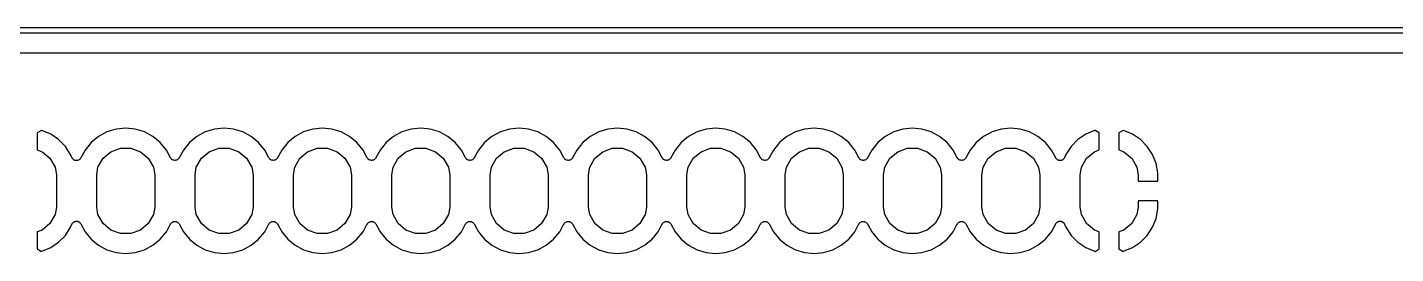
# Model space of a CAD drawing. Extents: x 92.1 to 192.1, y -135.1 to -45.9.
# Drawn here: x 113.21 to 148.55, y -51.75 to -45.92 of the extents above; entities that cross this region are included whole.
import ezdxf

# ---------------------------------------------------------------- set-up
doc = ezdxf.new("R2010")
doc.units = 0
doc.header["$MEASUREMENT"] = 0
doc.layers.add('BLACK', color=7, linetype='CONTINUOUS')

msp = doc.modelspace()

# ---------------------------------------------------------------- linework, layer by layer
at = {"layer": 'BLACK', "linetype": 'CONTINUOUS'}
for p, q in [((92.1934, -45.925), (191.801, -45.925)), ((191.725, -46.075), (92.275, -46.075)), ((100.97, -46.583), (184.03, -46.583)), ((113.569, -48.5766), (113.46, -48.6391)), ((113.46, -48.6391), (113.46, -49.0794)), ((113.581, -48.579), (113.569, -48.5766)), ((113.809, -48.6751), (113.581, -48.579)), ((114.014, -48.8141), (113.809, -48.6751)), ((115.043, -48.7341), (114.852, -48.8913)), ((115.262, -48.6172), (115.043, -48.7341)), ((115.499, -48.5453), (115.262, -48.6172)), ((115.746, -48.521), (115.499, -48.5453)), ((115.992, -48.5453), (115.746, -48.521)), ((116.229, -48.6172), (115.992, -48.5453)), ((116.448, -48.7341), (116.229, -48.6172)), ((116.639, -48.8913), (116.448, -48.7341)), ((117.583, -48.7341), (117.392, -48.8913)), ((117.802, -48.6172), (117.583, -48.7341)), ((118.039, -48.5453), (117.802, -48.6172)), ((118.286, -48.521), (118.039, -48.5453)), ((118.532, -48.5453), (118.286, -48.521)), ((118.769, -48.6172), (118.532, -48.5453)), ((118.988, -48.7341), (118.769, -48.6172)), ((119.179, -48.8913), (118.988, -48.7341)), ((120.123, -48.7341), (119.932, -48.8913)), ((120.342, -48.6172), (120.123, -48.7341)), ((120.579, -48.5453), (120.342, -48.6172)), ((120.826, -48.521), (120.579, -48.5453)), ((121.072, -48.5453), (120.826, -48.521)), ((121.309, -48.6172), (121.072, -48.5453)), ((121.528, -48.7341), (121.309, -48.6172)), ((121.719, -48.8913), (121.528, -48.7341)), ((122.663, -48.7341), (122.472, -48.8913)), ((122.882, -48.6172), (122.663, -48.7341)), ((123.119, -48.5453), (122.882, -48.6172)), ((123.366, -48.521), (123.119, -48.5453)), ((123.612, -48.5453), (123.366, -48.521)), ((123.849, -48.6172), (123.612, -48.5453)), ((124.068, -48.7341), (123.849, -48.6172)), ((124.259, -48.8913), (124.068, -48.7341)), ((125.203, -48.7341), (125.012, -48.8913)), ((125.422, -48.6172), (125.203, -48.7341)), ((125.659, -48.5453), (125.422, -48.6172)), ((125.906, -48.521), (125.659, -48.5453)), ((126.152, -48.5453), (125.906, -48.521)), ((126.389, -48.6172), (126.152, -48.5453)), ((126.608, -48.7341), (126.389, -48.6172)), ((126.799, -48.8913), (126.608, -48.7341)), ((127.743, -48.7341), (127.552, -48.8913)), ((127.962, -48.6172), (127.743, -48.7341)), ((128.199, -48.5453), (127.962, -48.6172)), ((128.446, -48.521), (128.199, -48.5453)), ((128.692, -48.5453), (128.446, -48.521)), ((128.929, -48.6172), (128.692, -48.5453)), ((129.148, -48.7341), (128.929, -48.6172)), ((129.339, -48.8913), (129.148, -48.7341)), ((130.283, -48.7341), (130.092, -48.8913)), ((130.502, -48.6172), (130.283, -48.7341)), ((130.739, -48.5453), (130.502, -48.6172)), ((130.986, -48.521), (130.739, -48.5453)), ((131.232, -48.5453), (130.986, -48.521)), ((131.469, -48.6172), (131.232, -48.5453)), ((131.688, -48.7341), (131.469, -48.6172)), ((131.879, -48.8913), (131.688, -48.7341)), ((132.823, -48.7341), (132.632, -48.8913)), ((133.042, -48.6172), (132.823, -48.7341)), ((133.279, -48.5453), (133.042, -48.6172)), ((133.526, -48.521), (133.279, -48.5453)), ((133.772, -48.5453), (133.526, -48.521)), ((134.009, -48.6172), (133.772, -48.5453)), ((134.228, -48.7341), (134.009, -48.6172)), ((134.419, -48.8913), (134.228, -48.7341)), ((135.363, -48.7341), (135.172, -48.8913)), ((135.582, -48.6172), (135.363, -48.7341)), ((135.819, -48.5453), (135.582, -48.6172)), ((136.066, -48.521), (135.819, -48.5453)), ((136.312, -48.5453), (136.066, -48.521)), ((136.549, -48.6172), (136.312, -48.5453)), ((136.768, -48.7341), (136.549, -48.6172)), ((136.959, -48.8913), (136.768, -48.7341)), ((137.903, -48.7341), (137.712, -48.8913)), ((138.122, -48.6172), (137.903, -48.7341)), ((138.359, -48.5453), (138.122, -48.6172)), ((138.606, -48.521), (138.359, -48.5453)), ((138.852, -48.5453), (138.606, -48.521)), ((139.089, -48.6172), (138.852, -48.5453)), ((139.308, -48.7341), (139.089, -48.6172)), ((139.499, -48.8913), (139.308, -48.7341)), ((140.543, -48.6751), (140.338, -48.8141)), ((140.77, -48.579), (140.543, -48.6751)), ((140.782, -48.5766), (140.77, -48.579)), ((140.892, -48.6391), (140.782, -48.5766)), ((140.892, -49.0794), (140.892, -48.6391)), ((141.509, -48.5766), (141.4, -48.6391)), ((141.4, -48.6391), (141.4, -49.0794)), ((141.521, -48.579), (141.509, -48.5766)), ((141.749, -48.6751), (141.521, -48.579)), ((141.954, -48.8141), (141.749, -48.6751)), ((113.46, -49.0794), (113.586, -49.1256)), ((114.187, -48.9903), (114.014, -48.8141)), ((114.324, -49.1972), (114.187, -48.9903)), ((114.695, -49.0828), (114.585, -49.2875)), ((114.852, -48.8913), (114.695, -49.0828)), ((115.365, -49.1256), (115.613, -49.0351)), ((115.613, -49.0351), (115.878, -49.0351)), ((115.878, -49.0351), (116.126, -49.1256)), ((116.797, -49.0828), (116.639, -48.8913)), ((116.904, -49.2829), (116.797, -49.0828)), ((117.235, -49.0828), (117.128, -49.2829)), ((117.392, -48.8913), (117.235, -49.0828)), ((117.905, -49.1256), (118.153, -49.0351)), ((118.153, -49.0351), (118.418, -49.0351)), ((118.418, -49.0351), (118.666, -49.1256)), ((119.337, -49.0828), (119.179, -48.8913)), ((119.444, -49.2829), (119.337, -49.0828)), ((119.775, -49.0828), (119.668, -49.2829)), ((119.932, -48.8913), (119.775, -49.0828)), ((120.445, -49.1256), (120.693, -49.0351)), ((120.693, -49.0351), (120.958, -49.0351)), ((120.958, -49.0351), (121.206, -49.1256)), ((121.877, -49.0828), (121.719, -48.8913)), ((121.984, -49.2829), (121.877, -49.0828)), ((122.315, -49.0828), (122.208, -49.2829)), ((122.472, -48.8913), (122.315, -49.0828)), ((122.985, -49.1256), (123.233, -49.0351)), ((123.233, -49.0351), (123.498, -49.0351)), ((123.498, -49.0351), (123.746, -49.1256)), ((124.417, -49.0828), (124.259, -48.8913)), ((124.524, -49.2829), (124.417, -49.0828)), ((124.855, -49.0828), (124.748, -49.2829)), ((125.012, -48.8913), (124.855, -49.0828)), ((125.525, -49.1256), (125.773, -49.0351)), ((125.773, -49.0351), (126.038, -49.0351)), ((126.038, -49.0351), (126.286, -49.1256)), ((126.957, -49.0828), (126.799, -48.8913)), ((127.064, -49.2829), (126.957, -49.0828)), ((127.395, -49.0828), (127.288, -49.2829)), ((127.552, -48.8913), (127.395, -49.0828)), ((128.065, -49.1256), (128.313, -49.0351)), ((128.313, -49.0351), (128.578, -49.0351)), ((128.578, -49.0351), (128.826, -49.1256)), ((129.497, -49.0828), (129.339, -48.8913)), ((129.604, -49.2829), (129.497, -49.0828)), ((129.935, -49.0828), (129.828, -49.2829)), ((130.092, -48.8913), (129.935, -49.0828)), ((130.605, -49.1256), (130.853, -49.0351)), ((130.853, -49.0351), (131.118, -49.0351)), ((131.118, -49.0351), (131.366, -49.1256)), ((132.037, -49.0828), (131.879, -48.8913)), ((132.144, -49.2829), (132.037, -49.0828)), ((132.475, -49.0828), (132.368, -49.2829)), ((132.632, -48.8913), (132.475, -49.0828)), ((133.145, -49.1256), (133.393, -49.0351)), ((133.393, -49.0351), (133.658, -49.0351)), ((133.658, -49.0351), (133.906, -49.1256)), ((134.577, -49.0828), (134.419, -48.8913)), ((134.684, -49.2829), (134.577, -49.0828)), ((135.015, -49.0828), (134.908, -49.2829)), ((135.172, -48.8913), (135.015, -49.0828)), ((135.685, -49.1256), (135.933, -49.0351)), ((135.933, -49.0351), (136.198, -49.0351)), ((136.198, -49.0351), (136.446, -49.1256)), ((137.117, -49.0828), (136.959, -48.8913)), ((137.224, -49.2829), (137.117, -49.0828)), ((137.555, -49.0828), (137.448, -49.2829)), ((137.712, -48.8913), (137.555, -49.0828)), ((138.225, -49.1256), (138.473, -49.0351)), ((138.473, -49.0351), (138.738, -49.0351)), ((138.738, -49.0351), (138.986, -49.1256)), ((139.657, -49.0828), (139.499, -48.8913)), ((139.766, -49.2875), (139.657, -49.0828)), ((140.164, -48.9903), (140.028, -49.1972)), ((140.338, -48.8141), (140.164, -48.9903)), ((140.765, -49.1256), (140.892, -49.0794)), ((141.4, -49.0794), (141.526, -49.1256)), ((142.127, -48.9903), (141.954, -48.8141)), ((142.264, -49.1972), (142.127, -48.9903)), ((113.586, -49.1256), (113.789, -49.2956)), ((113.789, -49.2956), (113.921, -49.5246)), ((114.355, -49.2755), (114.324, -49.1972)), ((114.361, -49.2847), (114.355, -49.2755)), ((114.365, -49.2947), (114.361, -49.2847)), ((114.373, -49.3032), (114.365, -49.2947)), ((114.379, -49.3128), (114.373, -49.3032)), ((114.387, -49.3195), (114.379, -49.3128)), ((114.395, -49.3276), (114.387, -49.3195)), ((114.405, -49.3329), (114.395, -49.3276)), ((114.414, -49.3399), (114.405, -49.3329)), ((114.424, -49.3433), (114.414, -49.3399)), ((114.434, -49.3484), (114.424, -49.3433)), ((114.445, -49.35), (114.434, -49.3484)), ((114.456, -49.3535), (114.445, -49.35)), ((114.467, -49.3531), (114.456, -49.3535)), ((114.477, -49.3546), (114.467, -49.3531)), ((114.488, -49.3523), (114.477, -49.3546)), ((114.5, -49.3519), (114.488, -49.3523)), ((114.51, -49.3478), (114.5, -49.3519)), ((114.52, -49.3455), (114.51, -49.3478)), ((114.53, -49.3395), (114.52, -49.3455)), ((114.541, -49.3352), (114.53, -49.3395)), ((114.549, -49.328), (114.541, -49.3352)), ((114.558, -49.3222), (114.549, -49.328)), ((114.565, -49.3133), (114.558, -49.3222)), ((114.573, -49.3057), (114.565, -49.3133)), ((114.578, -49.2961), (114.573, -49.3057)), ((114.585, -49.2875), (114.578, -49.2961)), ((115.03, -49.5246), (115.162, -49.2956)), ((115.162, -49.2956), (115.365, -49.1256)), ((116.126, -49.1256), (116.329, -49.2956)), ((116.329, -49.2956), (116.461, -49.5246)), ((116.906, -49.2862), (116.904, -49.2829)), ((116.908, -49.2901), (116.906, -49.2862)), ((116.92, -49.3035), (116.908, -49.2901)), ((116.931, -49.3176), (116.92, -49.3035)), ((116.934, -49.3198), (116.931, -49.3176)), ((116.937, -49.3229), (116.934, -49.3198)), ((116.953, -49.3314), (116.937, -49.3229)), ((116.968, -49.3409), (116.953, -49.3314)), ((116.972, -49.3417), (116.968, -49.3409)), ((116.976, -49.3437), (116.972, -49.3417)), ((116.994, -49.3463), (116.976, -49.3437)), ((117.011, -49.35), (116.994, -49.3463)), ((117.016, -49.3494), (117.011, -49.35)), ((117.02, -49.35), (117.016, -49.3494)), ((117.037, -49.3463), (117.02, -49.35)), ((117.055, -49.3437), (117.037, -49.3463)), ((117.059, -49.3417), (117.055, -49.3437)), ((117.063, -49.3409), (117.059, -49.3417)), ((117.078, -49.3314), (117.063, -49.3409)), ((117.094, -49.3229), (117.078, -49.3314)), ((117.097, -49.3198), (117.094, -49.3229)), ((117.1, -49.3176), (117.097, -49.3198)), ((117.111, -49.3035), (117.1, -49.3176)), ((117.123, -49.2901), (117.111, -49.3035)), ((117.125, -49.2862), (117.123, -49.2901)), ((117.128, -49.2829), (117.125, -49.2862)), ((117.57, -49.5246), (117.702, -49.2956)), ((117.702, -49.2956), (117.905, -49.1256)), ((118.666, -49.1256), (118.869, -49.2956)), ((118.869, -49.2956), (119.001, -49.5246)), ((119.446, -49.2862), (119.444, -49.2829)), ((119.448, -49.2901), (119.446, -49.2862)), ((119.46, -49.3035), (119.448, -49.2901)), ((119.471, -49.3176), (119.46, -49.3035)), ((119.474, -49.3198), (119.471, -49.3176)), ((119.477, -49.3229), (119.474, -49.3198)), ((119.493, -49.3314), (119.477, -49.3229)), ((119.508, -49.3409), (119.493, -49.3314)), ((119.512, -49.3417), (119.508, -49.3409)), ((119.516, -49.3437), (119.512, -49.3417)), ((119.534, -49.3463), (119.516, -49.3437)), ((119.551, -49.35), (119.534, -49.3463)), ((119.556, -49.3494), (119.551, -49.35)), ((119.56, -49.35), (119.556, -49.3494)), ((119.577, -49.3463), (119.56, -49.35)), ((119.595, -49.3437), (119.577, -49.3463)), ((119.599, -49.3417), (119.595, -49.3437)), ((119.603, -49.3409), (119.599, -49.3417)), ((119.618, -49.3314), (119.603, -49.3409)), ((119.634, -49.3229), (119.618, -49.3314)), ((119.637, -49.3198), (119.634, -49.3229)), ((119.64, -49.3176), (119.637, -49.3198)), ((119.651, -49.3035), (119.64, -49.3176)), ((119.663, -49.2901), (119.651, -49.3035)), ((119.665, -49.2862), (119.663, -49.2901)), ((119.668, -49.2829), (119.665, -49.2862)), ((120.11, -49.5246), (120.242, -49.2956)), ((120.242, -49.2956), (120.445, -49.1256)), ((121.206, -49.1256), (121.409, -49.2956)), ((121.409, -49.2956), (121.541, -49.5246)), ((121.986, -49.2862), (121.984, -49.2829)), ((121.988, -49.2901), (121.986, -49.2862)), ((122, -49.3035), (121.988, -49.2901)), ((122.011, -49.3176), (122, -49.3035)), ((122.014, -49.3198), (122.011, -49.3176)), ((122.017, -49.3229), (122.014, -49.3198)), ((122.033, -49.3314), (122.017, -49.3229)), ((122.048, -49.3409), (122.033, -49.3314)), ((122.052, -49.3417), (122.048, -49.3409)), ((122.056, -49.3437), (122.052, -49.3417)), ((122.074, -49.3463), (122.056, -49.3437)), ((122.091, -49.35), (122.074, -49.3463)), ((122.096, -49.3494), (122.091, -49.35)), ((122.1, -49.35), (122.096, -49.3494)), ((122.117, -49.3463), (122.1, -49.35)), ((122.135, -49.3437), (122.117, -49.3463)), ((122.139, -49.3417), (122.135, -49.3437)), ((122.143, -49.3409), (122.139, -49.3417)), ((122.158, -49.3314), (122.143, -49.3409)), ((122.174, -49.3229), (122.158, -49.3314)), ((122.177, -49.3198), (122.174, -49.3229)), ((122.18, -49.3176), (122.177, -49.3198)), ((122.191, -49.3035), (122.18, -49.3176)), ((122.203, -49.2901), (122.191, -49.3035)), ((122.205, -49.2862), (122.203, -49.2901)), ((122.208, -49.2829), (122.205, -49.2862)), ((122.65, -49.5246), (122.782, -49.2956)), ((122.782, -49.2956), (122.985, -49.1256)), ((123.746, -49.1256), (123.949, -49.2956)), ((123.949, -49.2956), (124.081, -49.5246)), ((124.526, -49.2862), (124.524, -49.2829)), ((124.528, -49.2901), (124.526, -49.2862)), ((124.54, -49.3035), (124.528, -49.2901)), ((124.551, -49.3176), (124.54, -49.3035)), ((124.554, -49.3198), (124.551, -49.3176)), ((124.557, -49.3229), (124.554, -49.3198)), ((124.573, -49.3314), (124.557, -49.3229)), ((124.588, -49.3409), (124.573, -49.3314)), ((124.592, -49.3417), (124.588, -49.3409)), ((124.596, -49.3437), (124.592, -49.3417)), ((124.614, -49.3463), (124.596, -49.3437)), ((124.631, -49.35), (124.614, -49.3463)), ((124.636, -49.3494), (124.631, -49.35)), ((124.64, -49.35), (124.636, -49.3494)), ((124.657, -49.3463), (124.64, -49.35)), ((124.675, -49.3437), (124.657, -49.3463)), ((124.679, -49.3417), (124.675, -49.3437)), ((124.683, -49.3409), (124.679, -49.3417)), ((124.698, -49.3314), (124.683, -49.3409)), ((124.714, -49.3229), (124.698, -49.3314)), ((124.717, -49.3198), (124.714, -49.3229)), ((124.72, -49.3176), (124.717, -49.3198)), ((124.731, -49.3035), (124.72, -49.3176)), ((124.743, -49.2901), (124.731, -49.3035)), ((124.745, -49.2862), (124.743, -49.2901)), ((124.748, -49.2829), (124.745, -49.2862)), ((125.19, -49.5246), (125.322, -49.2956)), ((125.322, -49.2956), (125.525, -49.1256)), ((126.286, -49.1256), (126.489, -49.2956)), ((126.489, -49.2956), (126.621, -49.5246)), ((127.066, -49.2862), (127.064, -49.2829)), ((127.068, -49.2901), (127.066, -49.2862)), ((127.08, -49.3035), (127.068, -49.2901)), ((127.091, -49.3176), (127.08, -49.3035)), ((127.094, -49.3198), (127.091, -49.3176)), ((127.097, -49.3229), (127.094, -49.3198)), ((127.113, -49.3314), (127.097, -49.3229)), ((127.128, -49.3409), (127.113, -49.3314)), ((127.132, -49.3417), (127.128, -49.3409)), ((127.136, -49.3437), (127.132, -49.3417)), ((127.154, -49.3463), (127.136, -49.3437)), ((127.171, -49.35), (127.154, -49.3463)), ((127.176, -49.3494), (127.171, -49.35)), ((127.18, -49.35), (127.176, -49.3494)), ((127.197, -49.3463), (127.18, -49.35)), ((127.215, -49.3437), (127.197, -49.3463)), ((127.219, -49.3417), (127.215, -49.3437)), ((127.223, -49.3409), (127.219, -49.3417)), ((127.238, -49.3314), (127.223, -49.3409)), ((127.254, -49.3229), (127.238, -49.3314)), ((127.257, -49.3198), (127.254, -49.3229)), ((127.26, -49.3176), (127.257, -49.3198)), ((127.271, -49.3035), (127.26, -49.3176)), ((127.283, -49.2901), (127.271, -49.3035)), ((127.285, -49.2862), (127.283, -49.2901)), ((127.288, -49.2829), (127.285, -49.2862)), ((127.73, -49.5246), (127.862, -49.2956)), ((127.862, -49.2956), (128.065, -49.1256)), ((128.826, -49.1256), (129.029, -49.2956)), ((129.029, -49.2956), (129.161, -49.5246)), ((129.606, -49.2862), (129.604, -49.2829)), ((129.608, -49.2901), (129.606, -49.2862)), ((129.62, -49.3035), (129.608, -49.2901)), ((129.631, -49.3176), (129.62, -49.3035)), ((129.634, -49.3198), (129.631, -49.3176)), ((129.637, -49.3229), (129.634, -49.3198)), ((129.653, -49.3314), (129.637, -49.3229)), ((129.668, -49.3409), (129.653, -49.3314)), ((129.672, -49.3417), (129.668, -49.3409)), ((129.676, -49.3437), (129.672, -49.3417)), ((129.694, -49.3463), (129.676, -49.3437)), ((129.711, -49.35), (129.694, -49.3463)), ((129.716, -49.3494), (129.711, -49.35)), ((129.72, -49.35), (129.716, -49.3494)), ((129.737, -49.3463), (129.72, -49.35)), ((129.755, -49.3437), (129.737, -49.3463)), ((129.759, -49.3417), (129.755, -49.3437)), ((129.763, -49.3409), (129.759, -49.3417)), ((129.778, -49.3314), (129.763, -49.3409)), ((129.794, -49.3229), (129.778, -49.3314)), ((129.797, -49.3198), (129.794, -49.3229)), ((129.8, -49.3176), (129.797, -49.3198)), ((129.811, -49.3035), (129.8, -49.3176)), ((129.823, -49.2901), (129.811, -49.3035)), ((129.825, -49.2862), (129.823, -49.2901)), ((129.828, -49.2829), (129.825, -49.2862)), ((130.27, -49.5246), (130.402, -49.2956)), ((130.402, -49.2956), (130.605, -49.1256)), ((131.366, -49.1256), (131.569, -49.2956)), ((131.569, -49.2956), (131.701, -49.5246)), ((132.146, -49.2862), (132.144, -49.2829)), ((132.148, -49.2901), (132.146, -49.2862)), ((132.16, -49.3035), (132.148, -49.2901)), ((132.171, -49.3176), (132.16, -49.3035)), ((132.174, -49.3198), (132.171, -49.3176)), ((132.177, -49.3229), (132.174, -49.3198)), ((132.193, -49.3314), (132.177, -49.3229)), ((132.208, -49.3409), (132.193, -49.3314)), ((132.212, -49.3417), (132.208, -49.3409)), ((132.216, -49.3437), (132.212, -49.3417)), ((132.234, -49.3463), (132.216, -49.3437)), ((132.251, -49.35), (132.234, -49.3463)), ((132.256, -49.3494), (132.251, -49.35)), ((132.26, -49.35), (132.256, -49.3494)), ((132.277, -49.3463), (132.26, -49.35)), ((132.295, -49.3437), (132.277, -49.3463)), ((132.299, -49.3417), (132.295, -49.3437)), ((132.303, -49.3409), (132.299, -49.3417)), ((132.318, -49.3314), (132.303, -49.3409)), ((132.334, -49.3229), (132.318, -49.3314)), ((132.337, -49.3198), (132.334, -49.3229)), ((132.34, -49.3176), (132.337, -49.3198)), ((132.351, -49.3035), (132.34, -49.3176)), ((132.363, -49.2901), (132.351, -49.3035)), ((132.365, -49.2862), (132.363, -49.2901)), ((132.368, -49.2829), (132.365, -49.2862)), ((132.81, -49.5246), (132.942, -49.2956)), ((132.942, -49.2956), (133.145, -49.1256)), ((133.906, -49.1256), (134.109, -49.2956)), ((134.109, -49.2956), (134.241, -49.5246)), ((134.686, -49.2862), (134.684, -49.2829)), ((134.688, -49.2901), (134.686, -49.2862)), ((134.7, -49.3035), (134.688, -49.2901)), ((134.711, -49.3176), (134.7, -49.3035)), ((134.714, -49.3198), (134.711, -49.3176)), ((134.717, -49.3229), (134.714, -49.3198)), ((134.733, -49.3314), (134.717, -49.3229)), ((134.748, -49.3409), (134.733, -49.3314)), ((134.752, -49.3417), (134.748, -49.3409)), ((134.756, -49.3437), (134.752, -49.3417)), ((134.774, -49.3463), (134.756, -49.3437)), ((134.791, -49.35), (134.774, -49.3463)), ((134.796, -49.3494), (134.791, -49.35)), ((134.8, -49.35), (134.796, -49.3494)), ((134.817, -49.3463), (134.8, -49.35)), ((134.835, -49.3437), (134.817, -49.3463)), ((134.839, -49.3417), (134.835, -49.3437)), ((134.843, -49.3409), (134.839, -49.3417)), ((134.858, -49.3314), (134.843, -49.3409)), ((134.874, -49.3229), (134.858, -49.3314)), ((134.877, -49.3198), (134.874, -49.3229)), ((134.88, -49.3176), (134.877, -49.3198)), ((134.891, -49.3035), (134.88, -49.3176)), ((134.903, -49.2901), (134.891, -49.3035)), ((134.905, -49.2862), (134.903, -49.2901)), ((134.908, -49.2829), (134.905, -49.2862)), ((135.35, -49.5246), (135.482, -49.2956)), ((135.482, -49.2956), (135.685, -49.1256)), ((136.446, -49.1256), (136.649, -49.2956)), ((136.649, -49.2956), (136.781, -49.5246)), ((137.226, -49.2862), (137.224, -49.2829)), ((137.228, -49.2901), (137.226, -49.2862)), ((137.24, -49.3035), (137.228, -49.2901)), ((137.251, -49.3176), (137.24, -49.3035)), ((137.254, -49.3198), (137.251, -49.3176)), ((137.257, -49.3229), (137.254, -49.3198)), ((137.273, -49.3314), (137.257, -49.3229)), ((137.288, -49.3409), (137.273, -49.3314)), ((137.292, -49.3417), (137.288, -49.3409)), ((137.296, -49.3437), (137.292, -49.3417)), ((137.314, -49.3463), (137.296, -49.3437)), ((137.331, -49.35), (137.314, -49.3463)), ((137.336, -49.3494), (137.331, -49.35)), ((137.34, -49.35), (137.336, -49.3494)), ((137.357, -49.3463), (137.34, -49.35)), ((137.375, -49.3437), (137.357, -49.3463)), ((137.379, -49.3417), (137.375, -49.3437)), ((137.383, -49.3409), (137.379, -49.3417)), ((137.398, -49.3314), (137.383, -49.3409)), ((137.414, -49.3229), (137.398, -49.3314)), ((137.417, -49.3198), (137.414, -49.3229)), ((137.42, -49.3176), (137.417, -49.3198)), ((137.431, -49.3035), (137.42, -49.3176)), ((137.443, -49.2901), (137.431, -49.3035)), ((137.445, -49.2862), (137.443, -49.2901)), ((137.448, -49.2829), (137.445, -49.2862)), ((137.89, -49.5246), (138.022, -49.2956)), ((138.022, -49.2956), (138.225, -49.1256)), ((138.986, -49.1256), (139.189, -49.2956)), ((139.189, -49.2956), (139.321, -49.5246)), ((139.773, -49.2961), (139.766, -49.2875)), ((139.778, -49.3057), (139.773, -49.2961)), ((139.786, -49.3133), (139.778, -49.3057)), ((139.793, -49.3222), (139.786, -49.3133)), ((139.803, -49.328), (139.793, -49.3222)), ((139.811, -49.3352), (139.803, -49.328)), ((139.821, -49.3395), (139.811, -49.3352)), ((139.831, -49.3455), (139.821, -49.3395)), ((139.841, -49.3478), (139.831, -49.3455)), ((139.851, -49.3519), (139.841, -49.3478)), ((139.863, -49.3523), (139.851, -49.3519)), ((139.874, -49.3546), (139.863, -49.3523)), ((139.885, -49.3531), (139.874, -49.3546)), ((139.896, -49.3535), (139.885, -49.3531)), ((139.906, -49.35), (139.896, -49.3535)), ((139.918, -49.3484), (139.906, -49.35)), ((139.927, -49.3433), (139.918, -49.3484)), ((139.937, -49.3399), (139.927, -49.3433)), ((139.946, -49.3329), (139.937, -49.3399)), ((139.956, -49.3276), (139.946, -49.3329)), ((139.964, -49.3195), (139.956, -49.3276)), ((139.972, -49.3128), (139.964, -49.3195)), ((139.978, -49.3032), (139.972, -49.3128)), ((139.986, -49.2947), (139.978, -49.3032)), ((139.99, -49.2847), (139.986, -49.2947)), ((139.996, -49.2755), (139.99, -49.2847)), ((140.028, -49.1972), (139.996, -49.2755)), ((140.43, -49.5246), (140.562, -49.2956)), ((140.562, -49.2956), (140.765, -49.1256)), ((141.526, -49.1256), (141.729, -49.2956)), ((141.729, -49.2956), (141.861, -49.5246)), ((142.357, -49.4266), (142.264, -49.1972)), ((142.404, -49.6702), (142.357, -49.4266)), ((113.921, -49.5246), (113.956, -49.7195)), ((113.956, -49.7195), (113.956, -50.5507)), ((114.996, -49.7195), (115.03, -49.5246)), ((114.996, -50.5507), (114.996, -49.7195)), ((116.461, -49.5246), (116.496, -49.7195)), ((116.496, -49.7195), (116.496, -50.5507)), ((117.536, -49.7195), (117.57, -49.5246)), ((117.536, -50.5507), (117.536, -49.7195)), ((119.001, -49.5246), (119.036, -49.7195)), ((119.036, -49.7195), (119.036, -50.5507)), ((120.076, -49.7195), (120.11, -49.5246)), ((120.076, -50.5507), (120.076, -49.7195)), ((121.541, -49.5246), (121.576, -49.7195)), ((121.576, -49.7195), (121.576, -50.5507)), ((122.616, -49.7195), (122.65, -49.5246)), ((122.616, -50.5507), (122.616, -49.7195)), ((124.081, -49.5246), (124.116, -49.7195)), ((124.116, -49.7195), (124.116, -50.5507)), ((125.156, -49.7195), (125.19, -49.5246)), ((125.156, -50.5507), (125.156, -49.7195)), ((126.621, -49.5246), (126.656, -49.7195)), ((126.656, -49.7195), (126.656, -50.5507)), ((127.696, -49.7195), (127.73, -49.5246)), ((127.696, -50.5507), (127.696, -49.7195)), ((129.161, -49.5246), (129.196, -49.7195)), ((129.196, -49.7195), (129.196, -50.5507)), ((130.236, -49.7195), (130.27, -49.5246)), ((130.236, -50.5507), (130.236, -49.7195)), ((131.701, -49.5246), (131.736, -49.7195)), ((131.736, -49.7195), (131.736, -50.5507)), ((132.776, -49.7195), (132.81, -49.5246)), ((132.776, -50.5507), (132.776, -49.7195)), ((134.241, -49.5246), (134.276, -49.7195)), ((134.276, -49.7195), (134.276, -50.5507)), ((135.316, -49.7195), (135.35, -49.5246)), ((135.316, -50.5507), (135.316, -49.7195)), ((136.781, -49.5246), (136.816, -49.7195)), ((136.816, -49.7195), (136.816, -50.5507)), ((137.856, -49.7195), (137.89, -49.5246)), ((137.856, -50.5507), (137.856, -49.7195)), ((139.321, -49.5246), (139.356, -49.7195)), ((139.356, -49.7195), (139.356, -50.5507)), ((140.396, -49.7195), (140.43, -49.5246)), ((140.396, -50.5507), (140.396, -49.7195)), ((141.861, -49.5246), (141.896, -49.7195)), ((141.896, -49.7195), (141.896, -49.8811)), ((142.404, -49.8811), (142.404, -49.6702)), ((141.896, -49.8811), (142.404, -49.8811)), ((141.896, -50.3891), (141.896, -50.5507)), ((142.404, -50.3891), (141.896, -50.3891)), ((142.404, -50.6), (142.404, -50.3891)), ((113.921, -50.7456), (113.789, -50.9746)), ((113.956, -50.5507), (113.921, -50.7456)), ((115.03, -50.7456), (114.996, -50.5507)), ((115.162, -50.9746), (115.03, -50.7456)), ((116.461, -50.7456), (116.329, -50.9746)), ((116.496, -50.5507), (116.461, -50.7456)), ((117.57, -50.7456), (117.536, -50.5507)), ((117.702, -50.9746), (117.57, -50.7456)), ((119.001, -50.7456), (118.869, -50.9746)), ((119.036, -50.5507), (119.001, -50.7456)), ((120.11, -50.7456), (120.076, -50.5507)), ((120.242, -50.9746), (120.11, -50.7456)), ((121.541, -50.7456), (121.409, -50.9746)), ((121.576, -50.5507), (121.541, -50.7456)), ((122.65, -50.7456), (122.616, -50.5507)), ((122.782, -50.9746), (122.65, -50.7456)), ((124.081, -50.7456), (123.949, -50.9746)), ((124.116, -50.5507), (124.081, -50.7456)), ((125.19, -50.7456), (125.156, -50.5507)), ((125.322, -50.9746), (125.19, -50.7456)), ((126.621, -50.7456), (126.489, -50.9746)), ((126.656, -50.5507), (126.621, -50.7456)), ((127.73, -50.7456), (127.696, -50.5507)), ((127.862, -50.9746), (127.73, -50.7456)), ((129.161, -50.7456), (129.029, -50.9746)), ((129.196, -50.5507), (129.161, -50.7456)), ((130.27, -50.7456), (130.236, -50.5507)), ((130.402, -50.9746), (130.27, -50.7456)), ((131.701, -50.7456), (131.569, -50.9746)), ((131.736, -50.5507), (131.701, -50.7456)), ((132.81, -50.7456), (132.776, -50.5507)), ((132.942, -50.9746), (132.81, -50.7456)), ((134.241, -50.7456), (134.109, -50.9746)), ((134.276, -50.5507), (134.241, -50.7456)), ((135.35, -50.7456), (135.316, -50.5507)), ((135.482, -50.9746), (135.35, -50.7456)), ((136.781, -50.7456), (136.649, -50.9746)), ((136.816, -50.5507), (136.781, -50.7456)), ((137.89, -50.7456), (137.856, -50.5507)), ((138.022, -50.9746), (137.89, -50.7456)), ((139.321, -50.7456), (139.189, -50.9746)), ((139.356, -50.5507), (139.321, -50.7456)), ((140.43, -50.7456), (140.396, -50.5507)), ((140.562, -50.9746), (140.43, -50.7456)), ((141.861, -50.7456), (141.729, -50.9746)), ((141.896, -50.5507), (141.861, -50.7456)), ((142.264, -51.073), (142.357, -50.8436)), ((142.357, -50.8436), (142.404, -50.6)), ((113.586, -51.1446), (113.46, -51.1908)), ((113.46, -51.1908), (113.46, -51.6311)), ((113.789, -50.9746), (113.586, -51.1446)), ((114.187, -51.2799), (114.324, -51.073)), ((114.324, -51.073), (114.355, -50.9947)), ((114.355, -50.9947), (114.361, -50.9855)), ((114.361, -50.9855), (114.365, -50.9755)), ((114.365, -50.9755), (114.373, -50.967)), ((114.373, -50.967), (114.379, -50.9574)), ((114.379, -50.9574), (114.387, -50.9507)), ((114.387, -50.9507), (114.395, -50.9426)), ((114.395, -50.9426), (114.405, -50.9373)), ((114.405, -50.9373), (114.414, -50.9303)), ((114.414, -50.9303), (114.424, -50.9269)), ((114.424, -50.9269), (114.434, -50.9218)), ((114.434, -50.9218), (114.445, -50.9202)), ((114.445, -50.9202), (114.456, -50.9167)), ((114.456, -50.9167), (114.467, -50.9171)), ((114.467, -50.9171), (114.477, -50.9156)), ((114.477, -50.9156), (114.488, -50.9179)), ((114.488, -50.9179), (114.5, -50.9184)), ((114.5, -50.9184), (114.51, -50.9224)), ((114.51, -50.9224), (114.52, -50.9247)), ((114.52, -50.9247), (114.53, -50.9307)), ((114.53, -50.9307), (114.541, -50.935)), ((114.541, -50.935), (114.549, -50.9422)), ((114.549, -50.9422), (114.558, -50.948)), ((114.558, -50.948), (114.565, -50.9569)), ((114.565, -50.9569), (114.573, -50.9645)), ((114.573, -50.9645), (114.578, -50.9741)), ((114.578, -50.9741), (114.585, -50.9827)), ((114.585, -50.9827), (114.695, -51.1874)), ((114.695, -51.1874), (114.852, -51.3789)), ((115.365, -51.1446), (115.162, -50.9746)), ((115.613, -51.2351), (115.365, -51.1446)), ((115.878, -51.2351), (115.613, -51.2351)), ((116.126, -51.1446), (115.878, -51.2351)), ((116.329, -50.9746), (116.126, -51.1446)), ((116.639, -51.3789), (116.797, -51.1874)), ((116.797, -51.1874), (116.904, -50.9873)), ((116.904, -50.9873), (116.906, -50.984)), ((116.906, -50.984), (116.908, -50.9801)), ((116.908, -50.9801), (116.92, -50.9667)), ((116.92, -50.9667), (116.931, -50.9526)), ((116.931, -50.9526), (116.934, -50.9504)), ((116.934, -50.9504), (116.937, -50.9473)), ((116.937, -50.9473), (116.953, -50.9388)), ((116.953, -50.9388), (116.968, -50.9293)), ((116.968, -50.9293), (116.972, -50.9285)), ((116.972, -50.9285), (116.976, -50.9265)), ((116.976, -50.9265), (116.994, -50.9239)), ((116.994, -50.9239), (117.011, -50.9202)), ((117.011, -50.9202), (117.016, -50.9208)), ((117.016, -50.9208), (117.02, -50.9202)), ((117.02, -50.9202), (117.037, -50.9239)), ((117.037, -50.9239), (117.055, -50.9265)), ((117.055, -50.9265), (117.059, -50.9285)), ((117.059, -50.9285), (117.063, -50.9293)), ((117.063, -50.9293), (117.078, -50.9388)), ((117.078, -50.9388), (117.094, -50.9473)), ((117.094, -50.9473), (117.097, -50.9504)), ((117.097, -50.9504), (117.1, -50.9526)), ((117.1, -50.9526), (117.111, -50.9667)), ((117.111, -50.9667), (117.123, -50.9801)), ((117.123, -50.9801), (117.125, -50.984)), ((117.125, -50.984), (117.128, -50.9873)), ((117.128, -50.9873), (117.235, -51.1874)), ((117.235, -51.1874), (117.392, -51.3789)), ((117.905, -51.1446), (117.702, -50.9746)), ((118.153, -51.2351), (117.905, -51.1446)), ((118.418, -51.2351), (118.153, -51.2351)), ((118.666, -51.1446), (118.418, -51.2351)), ((118.869, -50.9746), (118.666, -51.1446)), ((119.179, -51.3789), (119.337, -51.1874)), ((119.337, -51.1874), (119.444, -50.9873)), ((119.444, -50.9873), (119.446, -50.984)), ((119.446, -50.984), (119.448, -50.9801)), ((119.448, -50.9801), (119.46, -50.9667)), ((119.46, -50.9667), (119.471, -50.9526)), ((119.471, -50.9526), (119.474, -50.9504)), ((119.474, -50.9504), (119.477, -50.9473)), ((119.477, -50.9473), (119.493, -50.9388)), ((119.493, -50.9388), (119.508, -50.9293)), ((119.508, -50.9293), (119.512, -50.9285)), ((119.512, -50.9285), (119.516, -50.9265)), ((119.516, -50.9265), (119.534, -50.9239)), ((119.534, -50.9239), (119.551, -50.9202)), ((119.551, -50.9202), (119.556, -50.9208)), ((119.556, -50.9208), (119.56, -50.9202)), ((119.56, -50.9202), (119.577, -50.9239)), ((119.577, -50.9239), (119.595, -50.9265)), ((119.595, -50.9265), (119.599, -50.9285)), ((119.599, -50.9285), (119.603, -50.9293)), ((119.603, -50.9293), (119.618, -50.9388)), ((119.618, -50.9388), (119.634, -50.9473)), ((119.634, -50.9473), (119.637, -50.9504)), ((119.637, -50.9504), (119.64, -50.9526)), ((119.64, -50.9526), (119.651, -50.9667)), ((119.651, -50.9667), (119.663, -50.9801)), ((119.663, -50.9801), (119.665, -50.984)), ((119.665, -50.984), (119.668, -50.9873)), ((119.668, -50.9873), (119.775, -51.1874)), ((119.775, -51.1874), (119.932, -51.3789)), ((120.445, -51.1446), (120.242, -50.9746)), ((120.693, -51.2351), (120.445, -51.1446)), ((120.958, -51.2351), (120.693, -51.2351)), ((121.206, -51.1446), (120.958, -51.2351)), ((121.409, -50.9746), (121.206, -51.1446)), ((121.719, -51.3789), (121.877, -51.1874)), ((121.877, -51.1874), (121.984, -50.9873)), ((121.984, -50.9873), (121.986, -50.984)), ((121.986, -50.984), (121.988, -50.9801)), ((121.988, -50.9801), (122, -50.9667)), ((122, -50.9667), (122.011, -50.9526)), ((122.011, -50.9526), (122.014, -50.9504)), ((122.014, -50.9504), (122.017, -50.9473)), ((122.017, -50.9473), (122.033, -50.9388)), ((122.033, -50.9388), (122.048, -50.9293)), ((122.048, -50.9293), (122.052, -50.9285)), ((122.052, -50.9285), (122.056, -50.9265)), ((122.056, -50.9265), (122.074, -50.9239)), ((122.074, -50.9239), (122.091, -50.9202)), ((122.091, -50.9202), (122.096, -50.9208)), ((122.096, -50.9208), (122.1, -50.9202)), ((122.1, -50.9202), (122.117, -50.9239)), ((122.117, -50.9239), (122.135, -50.9265)), ((122.135, -50.9265), (122.139, -50.9285)), ((122.139, -50.9285), (122.143, -50.9293)), ((122.143, -50.9293), (122.158, -50.9388)), ((122.158, -50.9388), (122.174, -50.9473)), ((122.174, -50.9473), (122.177, -50.9504)), ((122.177, -50.9504), (122.18, -50.9526)), ((122.18, -50.9526), (122.191, -50.9667)), ((122.191, -50.9667), (122.203, -50.9801)), ((122.203, -50.9801), (122.205, -50.984)), ((122.205, -50.984), (122.208, -50.9873)), ((122.208, -50.9873), (122.315, -51.1874)), ((122.315, -51.1874), (122.472, -51.3789)), ((122.985, -51.1446), (122.782, -50.9746)), ((123.233, -51.2351), (122.985, -51.1446)), ((123.498, -51.2351), (123.233, -51.2351)), ((123.746, -51.1446), (123.498, -51.2351)), ((123.949, -50.9746), (123.746, -51.1446)), ((124.259, -51.3789), (124.417, -51.1874)), ((124.417, -51.1874), (124.524, -50.9873)), ((124.524, -50.9873), (124.526, -50.984)), ((124.526, -50.984), (124.528, -50.9801)), ((124.528, -50.9801), (124.54, -50.9667)), ((124.54, -50.9667), (124.551, -50.9526)), ((124.551, -50.9526), (124.554, -50.9504)), ((124.554, -50.9504), (124.557, -50.9473)), ((124.557, -50.9473), (124.573, -50.9388)), ((124.573, -50.9388), (124.588, -50.9293)), ((124.588, -50.9293), (124.592, -50.9285)), ((124.592, -50.9285), (124.596, -50.9265)), ((124.596, -50.9265), (124.614, -50.9239)), ((124.614, -50.9239), (124.631, -50.9202)), ((124.631, -50.9202), (124.636, -50.9208)), ((124.636, -50.9208), (124.64, -50.9202)), ((124.64, -50.9202), (124.657, -50.9239)), ((124.657, -50.9239), (124.675, -50.9265)), ((124.675, -50.9265), (124.679, -50.9285)), ((124.679, -50.9285), (124.683, -50.9293)), ((124.683, -50.9293), (124.698, -50.9388)), ((124.698, -50.9388), (124.714, -50.9473)), ((124.714, -50.9473), (124.717, -50.9504)), ((124.717, -50.9504), (124.72, -50.9526)), ((124.72, -50.9526), (124.731, -50.9667)), ((124.731, -50.9667), (124.743, -50.9801)), ((124.743, -50.9801), (124.745, -50.984)), ((124.745, -50.984), (124.748, -50.9873)), ((124.748, -50.9873), (124.855, -51.1874)), ((124.855, -51.1874), (125.012, -51.3789)), ((125.525, -51.1446), (125.322, -50.9746)), ((125.773, -51.2351), (125.525, -51.1446)), ((126.038, -51.2351), (125.773, -51.2351)), ((126.286, -51.1446), (126.038, -51.2351)), ((126.489, -50.9746), (126.286, -51.1446)), ((126.799, -51.3789), (126.957, -51.1874)), ((126.957, -51.1874), (127.064, -50.9873)), ((127.064, -50.9873), (127.066, -50.984)), ((127.066, -50.984), (127.068, -50.9801)), ((127.068, -50.9801), (127.08, -50.9667)), ((127.08, -50.9667), (127.091, -50.9526)), ((127.091, -50.9526), (127.094, -50.9504)), ((127.094, -50.9504), (127.097, -50.9473)), ((127.097, -50.9473), (127.113, -50.9388)), ((127.113, -50.9388), (127.128, -50.9293)), ((127.128, -50.9293), (127.132, -50.9285)), ((127.132, -50.9285), (127.136, -50.9265)), ((127.136, -50.9265), (127.154, -50.9239)), ((127.154, -50.9239), (127.171, -50.9202)), ((127.171, -50.9202), (127.176, -50.9208)), ((127.176, -50.9208), (127.18, -50.9202)), ((127.18, -50.9202), (127.197, -50.9239)), ((127.197, -50.9239), (127.215, -50.9265)), ((127.215, -50.9265), (127.219, -50.9285)), ((127.219, -50.9285), (127.223, -50.9293)), ((127.223, -50.9293), (127.238, -50.9388)), ((127.238, -50.9388), (127.254, -50.9473)), ((127.254, -50.9473), (127.257, -50.9504)), ((127.257, -50.9504), (127.26, -50.9526)), ((127.26, -50.9526), (127.271, -50.9667)), ((127.271, -50.9667), (127.283, -50.9801)), ((127.283, -50.9801), (127.285, -50.984)), ((127.285, -50.984), (127.288, -50.9873)), ((127.288, -50.9873), (127.395, -51.1874)), ((127.395, -51.1874), (127.552, -51.3789)), ((128.065, -51.1446), (127.862, -50.9746)), ((128.313, -51.2351), (128.065, -51.1446)), ((128.578, -51.2351), (128.313, -51.2351)), ((128.826, -51.1446), (128.578, -51.2351)), ((129.029, -50.9746), (128.826, -51.1446)), ((129.339, -51.3789), (129.497, -51.1874)), ((129.497, -51.1874), (129.604, -50.9873)), ((129.604, -50.9873), (129.606, -50.984)), ((129.606, -50.984), (129.608, -50.9801)), ((129.608, -50.9801), (129.62, -50.9667)), ((129.62, -50.9667), (129.631, -50.9526)), ((129.631, -50.9526), (129.634, -50.9504)), ((129.634, -50.9504), (129.637, -50.9473)), ((129.637, -50.9473), (129.653, -50.9388)), ((129.653, -50.9388), (129.668, -50.9293)), ((129.668, -50.9293), (129.672, -50.9285)), ((129.672, -50.9285), (129.676, -50.9265)), ((129.676, -50.9265), (129.694, -50.9239)), ((129.694, -50.9239), (129.711, -50.9202)), ((129.711, -50.9202), (129.716, -50.9208)), ((129.716, -50.9208), (129.72, -50.9202)), ((129.72, -50.9202), (129.737, -50.9239)), ((129.737, -50.9239), (129.755, -50.9265)), ((129.755, -50.9265), (129.759, -50.9285)), ((129.759, -50.9285), (129.763, -50.9293)), ((129.763, -50.9293), (129.778, -50.9388)), ((129.778, -50.9388), (129.794, -50.9473)), ((129.794, -50.9473), (129.797, -50.9504)), ((129.797, -50.9504), (129.8, -50.9526)), ((129.8, -50.9526), (129.811, -50.9667)), ((129.811, -50.9667), (129.823, -50.9801)), ((129.823, -50.9801), (129.825, -50.984)), ((129.825, -50.984), (129.828, -50.9873)), ((129.828, -50.9873), (129.935, -51.1874)), ((129.935, -51.1874), (130.092, -51.3789)), ((130.605, -51.1446), (130.402, -50.9746)), ((130.853, -51.2351), (130.605, -51.1446)), ((131.118, -51.2351), (130.853, -51.2351)), ((131.366, -51.1446), (131.118, -51.2351)), ((131.569, -50.9746), (131.366, -51.1446)), ((131.879, -51.3789), (132.037, -51.1874)), ((132.037, -51.1874), (132.144, -50.9873)), ((132.144, -50.9873), (132.146, -50.984)), ((132.146, -50.984), (132.148, -50.9801)), ((132.148, -50.9801), (132.16, -50.9667)), ((132.16, -50.9667), (132.171, -50.9526)), ((132.171, -50.9526), (132.174, -50.9504)), ((132.174, -50.9504), (132.177, -50.9473)), ((132.177, -50.9473), (132.193, -50.9388)), ((132.193, -50.9388), (132.208, -50.9293)), ((132.208, -50.9293), (132.212, -50.9285)), ((132.212, -50.9285), (132.216, -50.9265)), ((132.216, -50.9265), (132.234, -50.9239)), ((132.234, -50.9239), (132.251, -50.9202)), ((132.251, -50.9202), (132.256, -50.9208)), ((132.256, -50.9208), (132.26, -50.9202)), ((132.26, -50.9202), (132.277, -50.9239)), ((132.277, -50.9239), (132.295, -50.9265)), ((132.295, -50.9265), (132.299, -50.9285)), ((132.299, -50.9285), (132.303, -50.9293)), ((132.303, -50.9293), (132.318, -50.9388)), ((132.318, -50.9388), (132.334, -50.9473)), ((132.334, -50.9473), (132.337, -50.9504)), ((132.337, -50.9504), (132.34, -50.9526)), ((132.34, -50.9526), (132.351, -50.9667)), ((132.351, -50.9667), (132.363, -50.9801)), ((132.363, -50.9801), (132.365, -50.984)), ((132.365, -50.984), (132.368, -50.9873)), ((132.368, -50.9873), (132.475, -51.1874)), ((132.475, -51.1874), (132.632, -51.3789)), ((133.145, -51.1446), (132.942, -50.9746)), ((133.393, -51.2351), (133.145, -51.1446)), ((133.658, -51.2351), (133.393, -51.2351)), ((133.906, -51.1446), (133.658, -51.2351)), ((134.109, -50.9746), (133.906, -51.1446)), ((134.419, -51.3789), (134.577, -51.1874)), ((134.577, -51.1874), (134.684, -50.9873)), ((134.684, -50.9873), (134.686, -50.984)), ((134.686, -50.984), (134.688, -50.9801)), ((134.688, -50.9801), (134.7, -50.9667)), ((134.7, -50.9667), (134.711, -50.9526)), ((134.711, -50.9526), (134.714, -50.9504)), ((134.714, -50.9504), (134.717, -50.9473)), ((134.717, -50.9473), (134.733, -50.9388)), ((134.733, -50.9388), (134.748, -50.9293)), ((134.748, -50.9293), (134.752, -50.9285)), ((134.752, -50.9285), (134.756, -50.9265)), ((134.756, -50.9265), (134.774, -50.9239)), ((134.774, -50.9239), (134.791, -50.9202)), ((134.791, -50.9202), (134.796, -50.9208)), ((134.796, -50.9208), (134.8, -50.9202)), ((134.8, -50.9202), (134.817, -50.9239)), ((134.817, -50.9239), (134.835, -50.9265)), ((134.835, -50.9265), (134.839, -50.9285)), ((134.839, -50.9285), (134.843, -50.9293)), ((134.843, -50.9293), (134.858, -50.9388)), ((134.858, -50.9388), (134.874, -50.9473)), ((134.874, -50.9473), (134.877, -50.9504)), ((134.877, -50.9504), (134.88, -50.9526)), ((134.88, -50.9526), (134.891, -50.9667)), ((134.891, -50.9667), (134.903, -50.9801)), ((134.903, -50.9801), (134.905, -50.984)), ((134.905, -50.984), (134.908, -50.9873)), ((134.908, -50.9873), (135.015, -51.1874)), ((135.015, -51.1874), (135.172, -51.3789)), ((135.685, -51.1446), (135.482, -50.9746)), ((135.933, -51.2351), (135.685, -51.1446)), ((136.198, -51.2351), (135.933, -51.2351)), ((136.446, -51.1446), (136.198, -51.2351)), ((136.649, -50.9746), (136.446, -51.1446)), ((136.959, -51.3789), (137.117, -51.1874)), ((137.117, -51.1874), (137.224, -50.9873)), ((137.224, -50.9873), (137.226, -50.984)), ((137.226, -50.984), (137.228, -50.9801)), ((137.228, -50.9801), (137.24, -50.9667)), ((137.24, -50.9667), (137.251, -50.9526)), ((137.251, -50.9526), (137.254, -50.9504)), ((137.254, -50.9504), (137.257, -50.9473)), ((137.257, -50.9473), (137.273, -50.9388)), ((137.273, -50.9388), (137.288, -50.9293)), ((137.288, -50.9293), (137.292, -50.9285)), ((137.292, -50.9285), (137.296, -50.9265)), ((137.296, -50.9265), (137.314, -50.9239)), ((137.314, -50.9239), (137.331, -50.9202)), ((137.331, -50.9202), (137.336, -50.9208)), ((137.336, -50.9208), (137.34, -50.9202)), ((137.34, -50.9202), (137.357, -50.9239)), ((137.357, -50.9239), (137.375, -50.9265)), ((137.375, -50.9265), (137.379, -50.9285)), ((137.379, -50.9285), (137.383, -50.9293)), ((137.383, -50.9293), (137.398, -50.9388)), ((137.398, -50.9388), (137.414, -50.9473)), ((137.414, -50.9473), (137.417, -50.9504)), ((137.417, -50.9504), (137.42, -50.9526)), ((137.42, -50.9526), (137.431, -50.9667)), ((137.431, -50.9667), (137.443, -50.9801)), ((137.443, -50.9801), (137.445, -50.984)), ((137.445, -50.984), (137.448, -50.9873)), ((137.448, -50.9873), (137.555, -51.1874)), ((137.555, -51.1874), (137.712, -51.3789)), ((138.225, -51.1446), (138.022, -50.9746)), ((138.473, -51.2351), (138.225, -51.1446)), ((138.738, -51.2351), (138.473, -51.2351)), ((138.986, -51.1446), (138.738, -51.2351)), ((139.189, -50.9746), (138.986, -51.1446)), ((139.499, -51.3789), (139.657, -51.1874)), ((139.657, -51.1874), (139.766, -50.9827)), ((139.766, -50.9827), (139.773, -50.9741)), ((139.773, -50.9741), (139.778, -50.9645)), ((139.778, -50.9645), (139.786, -50.9569)), ((139.786, -50.9569), (139.793, -50.948)), ((139.793, -50.948), (139.803, -50.9422)), ((139.803, -50.9422), (139.811, -50.935)), ((139.811, -50.935), (139.821, -50.9307)), ((139.821, -50.9307), (139.831, -50.9247)), ((139.831, -50.9247), (139.841, -50.9224)), ((139.841, -50.9224), (139.851, -50.9184)), ((139.851, -50.9184), (139.863, -50.9179)), ((139.863, -50.9179), (139.874, -50.9156)), ((139.874, -50.9156), (139.885, -50.9171)), ((139.885, -50.9171), (139.896, -50.9167)), ((139.896, -50.9167), (139.906, -50.9202)), ((139.906, -50.9202), (139.918, -50.9218)), ((139.918, -50.9218), (139.927, -50.9269)), ((139.927, -50.9269), (139.937, -50.9303)), ((139.937, -50.9303), (139.946, -50.9373)), ((139.946, -50.9373), (139.956, -50.9426)), ((139.956, -50.9426), (139.964, -50.9507)), ((139.964, -50.9507), (139.972, -50.9574)), ((139.972, -50.9574), (139.978, -50.967)), ((139.978, -50.967), (139.986, -50.9755)), ((139.986, -50.9755), (139.99, -50.9855)), ((139.99, -50.9855), (139.996, -50.9947)), ((139.996, -50.9947), (140.028, -51.0731)), ((140.028, -51.0731), (140.164, -51.2799)), ((140.765, -51.1446), (140.562, -50.9746)), ((140.892, -51.1908), (140.765, -51.1446)), ((140.892, -51.6311), (140.892, -51.1908)), ((141.526, -51.1446), (141.4, -51.1908)), ((141.4, -51.1908), (141.4, -51.6311)), ((141.729, -50.9746), (141.526, -51.1446)), ((142.127, -51.2799), (142.264, -51.073)), ((113.581, -51.6912), (113.809, -51.5951)), ((113.809, -51.5951), (114.014, -51.4561)), ((114.014, -51.4561), (114.187, -51.2799)), ((114.852, -51.3789), (115.043, -51.5362)), ((115.043, -51.5362), (115.262, -51.653)), ((116.229, -51.653), (116.448, -51.5361)), ((116.448, -51.5361), (116.639, -51.3789)), ((117.392, -51.3789), (117.583, -51.5362)), ((117.583, -51.5362), (117.802, -51.653)), ((118.769, -51.653), (118.988, -51.5361)), ((118.988, -51.5361), (119.179, -51.3789)), ((119.932, -51.3789), (120.123, -51.5362)), ((120.123, -51.5362), (120.342, -51.653)), ((121.309, -51.653), (121.528, -51.5361)), ((121.528, -51.5361), (121.719, -51.3789)), ((122.472, -51.3789), (122.663, -51.5362)), ((122.663, -51.5362), (122.882, -51.653)), ((123.849, -51.653), (124.068, -51.5361)), ((124.068, -51.5361), (124.259, -51.3789)), ((125.012, -51.3789), (125.203, -51.5362)), ((125.203, -51.5362), (125.422, -51.653)), ((126.389, -51.653), (126.608, -51.5361)), ((126.608, -51.5361), (126.799, -51.3789)), ((127.552, -51.3789), (127.743, -51.5362)), ((127.743, -51.5362), (127.962, -51.653)), ((128.929, -51.653), (129.148, -51.5361)), ((129.148, -51.5361), (129.339, -51.3789)), ((130.092, -51.3789), (130.283, -51.5362)), ((130.283, -51.5362), (130.502, -51.653)), ((131.469, -51.653), (131.688, -51.5361)), ((131.688, -51.5361), (131.879, -51.3789)), ((132.632, -51.3789), (132.823, -51.5362)), ((132.823, -51.5362), (133.042, -51.653)), ((134.009, -51.653), (134.228, -51.5361)), ((134.228, -51.5361), (134.419, -51.3789)), ((135.172, -51.3789), (135.363, -51.5362)), ((135.363, -51.5362), (135.582, -51.653)), ((136.549, -51.653), (136.768, -51.5361)), ((136.768, -51.5361), (136.959, -51.3789)), ((137.712, -51.3789), (137.903, -51.5362)), ((137.903, -51.5362), (138.122, -51.653)), ((139.089, -51.653), (139.308, -51.5361)), ((139.308, -51.5361), (139.499, -51.3789)), ((140.164, -51.2799), (140.338, -51.4561)), ((140.338, -51.4561), (140.543, -51.5951)), ((140.543, -51.5951), (140.77, -51.6912)), ((141.521, -51.6912), (141.749, -51.5951)), ((141.749, -51.5951), (141.954, -51.4561)), ((141.954, -51.4561), (142.127, -51.2799)), ((113.46, -51.6311), (113.569, -51.6936)), ((113.569, -51.6936), (113.581, -51.6912)), ((115.262, -51.653), (115.499, -51.7249)), ((115.499, -51.7249), (115.746, -51.7492)), ((115.746, -51.7492), (115.992, -51.7249)), ((115.992, -51.7249), (116.229, -51.653)), ((117.802, -51.653), (118.039, -51.7249)), ((118.039, -51.7249), (118.286, -51.7492)), ((118.286, -51.7492), (118.532, -51.7249)), ((118.532, -51.7249), (118.769, -51.653)), ((120.342, -51.653), (120.579, -51.7249)), ((120.579, -51.7249), (120.826, -51.7492)), ((120.826, -51.7492), (121.072, -51.7249)), ((121.072, -51.7249), (121.309, -51.653)), ((122.882, -51.653), (123.119, -51.7249)), ((123.119, -51.7249), (123.366, -51.7492)), ((123.366, -51.7492), (123.612, -51.7249)), ((123.612, -51.7249), (123.849, -51.653)), ((125.422, -51.653), (125.659, -51.7249)), ((125.659, -51.7249), (125.906, -51.7492)), ((125.906, -51.7492), (126.152, -51.7249)), ((126.152, -51.7249), (126.389, -51.653)), ((127.962, -51.653), (128.199, -51.7249)), ((128.199, -51.7249), (128.446, -51.7492)), ((128.446, -51.7492), (128.692, -51.7249)), ((128.692, -51.7249), (128.929, -51.653)), ((130.502, -51.653), (130.739, -51.7249)), ((130.739, -51.7249), (130.986, -51.7492)), ((130.986, -51.7492), (131.232, -51.7249)), ((131.232, -51.7249), (131.469, -51.653)), ((133.042, -51.653), (133.279, -51.7249)), ((133.279, -51.7249), (133.526, -51.7492)), ((133.526, -51.7492), (133.772, -51.7249)), ((133.772, -51.7249), (134.009, -51.653)), ((135.582, -51.653), (135.819, -51.7249)), ((135.819, -51.7249), (136.066, -51.7492)), ((136.066, -51.7492), (136.312, -51.7249)), ((136.312, -51.7249), (136.549, -51.653)), ((138.122, -51.653), (138.359, -51.7249)), ((138.359, -51.7249), (138.606, -51.7492)), ((138.606, -51.7492), (138.852, -51.7249)), ((138.852, -51.7249), (139.089, -51.653)), ((140.77, -51.6912), (140.782, -51.6936)), ((140.782, -51.6936), (140.892, -51.6311)), ((141.4, -51.6311), (141.509, -51.6936)), ((141.509, -51.6936), (141.521, -51.6912))]:
    msp.add_line(p, q, dxfattribs=at)

doc.saveas('drawing.dxf')
